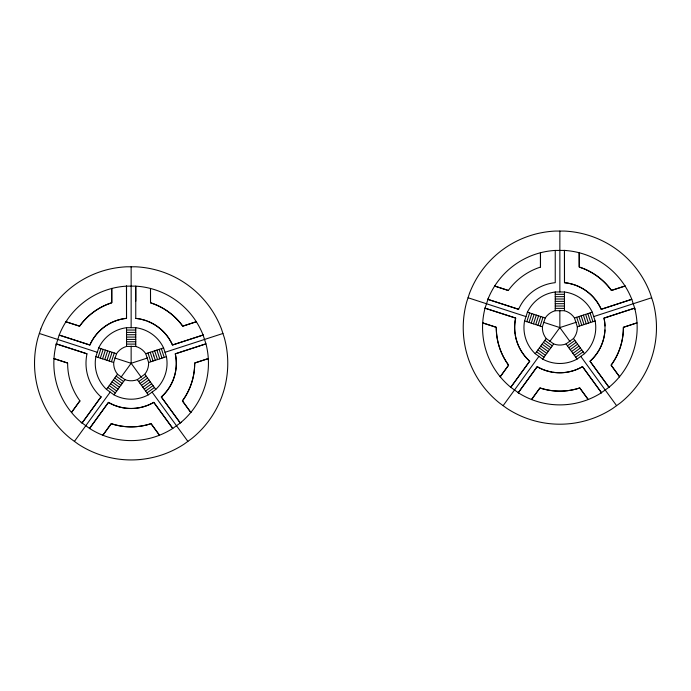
<?xml version="1.0" encoding="UTF-8"?>
<svg xmlns="http://www.w3.org/2000/svg" width="691" height="691" viewBox="0 0 691 691"><rect width="100%" height="100%" fill="white"/><g stroke="black" fill="none" stroke-linecap="round" stroke-linejoin="round"><path stroke-width="1.04" d="M56.031 345.051L59.184 335.075A77.297 77.297 0 0 1 126.539 286.143L135.756 286.143A77.297 77.297 0 0 1 203.111 335.075L205.953 343.842A77.297 77.297 0 0 1 180.23 423.022L172.776 428.437A77.297 77.297 0 0 1 89.519 428.437L81.106 422.227M95.859 356.686L98.709 347.918A35.906 35.906 0 0 1 126.539 327.698L135.756 327.698A35.906 35.906 0 0 1 163.586 347.918L166.436 356.686A35.906 35.906 0 0 1 155.803 389.404L148.349 394.82A35.906 35.906 0 0 1 113.946 394.82L106.492 389.404A35.906 35.906 0 0 1 95.859 356.686L113.678 362.473A17.482 17.482 0 0 0 117.505 374.246L124.959 379.661A17.482 17.482 0 0 0 137.328 379.661L144.79 374.246A17.482 17.482 0 0 0 148.608 362.473L145.758 353.714A17.482 17.482 0 0 0 135.756 346.441L126.539 346.441A17.482 17.482 0 0 0 116.529 353.714L113.678 362.473M98.087 357.411L100.929 348.644M100.316 358.128L103.158 349.37M102.544 358.854L105.386 350.095M104.773 359.579L107.615 350.821M107.001 360.305L109.843 351.538M112.072 352.263L109.221 361.03M111.45 361.747L114.291 352.989M519.287 393.378L510.77 387.305A77.297 77.297 0 0 1 485.047 308.126L488.356 298.201M524.564 320.961L527.414 312.202A35.906 35.906 0 0 1 555.244 291.982L564.461 291.982A35.906 35.906 0 0 1 592.291 312.202L595.141 320.961A35.906 35.906 0 0 1 584.508 353.68L577.054 359.095A35.906 35.906 0 0 1 542.651 359.095L535.197 353.68A35.906 35.906 0 0 1 524.564 320.961L542.392 326.757A17.482 17.482 0 0 0 546.21 338.521L553.672 343.937A17.482 17.482 0 0 0 566.041 343.937L573.495 338.521A17.482 17.482 0 0 0 577.322 326.757L574.471 317.99A17.482 17.482 0 0 0 564.461 310.717L555.244 310.717A17.482 17.482 0 0 0 545.242 317.99L542.392 326.757M526.792 321.686L529.634 312.928M529.021 322.412L531.863 313.654M531.249 323.138L534.091 314.37M533.478 323.863L536.32 315.096M535.706 324.58L538.548 315.822M537.935 325.306L540.777 316.547M540.163 326.031L543.005 317.273M71.484 412.492L79.888 400.875L71.501 412.475M101.085 396.988A45.148 45.148 0 0 1 87.006 353.809L56.334 343.842A77.297 77.297 0 0 0 82.065 423.022L100.972 396.893M89.519 428.601L108.427 402.464A45.148 45.148 0 0 0 153.765 402.378L172.776 428.437L153.817 402.343A45.148 45.148 0 0 1 108.478 402.343L89.519 428.437M102.821 435.356L111.234 423.738A63.512 63.512 0 0 0 151.035 423.661L159.483 435.226L151.035 423.661A63.512 63.512 0 0 1 111.242 423.618L102.812 435.226M518.224 392.877L537.132 366.748A45.148 45.148 0 0 0 551.936 372.129M531.534 399.64L539.939 388.014A63.512 63.512 0 0 0 579.749 387.945L588.188 399.502L579.749 387.945A63.512 63.512 0 0 1 539.956 387.901L531.517 399.502M82.065 423.022L101.024 396.928M106.492 389.404L117.505 374.246M74.412 441.385L110.215 392.108M120.994 377.269L131.143 363.302L131.143 346.044M113.946 394.82L124.959 379.661M535.205 353.688L546.21 338.521M503.126 405.669L538.928 356.392M549.708 341.553L559.857 327.586L559.857 310.319M542.651 359.095L553.672 343.937M181.18 422.227L180.23 423.022L161.271 396.928A45.148 45.148 0 0 0 175.281 353.809L205.953 343.842L175.298 353.87A45.148 45.148 0 0 1 161.374 397.014L179.746 422.201M138.71 381.553L146.164 376.137M140.092 383.453L147.537 378.029M141.465 385.345L148.919 379.929M142.847 387.236L150.292 381.821M151.674 383.721L144.22 389.137M145.594 391.028L153.048 385.613M146.976 392.929L154.421 387.504M567.423 345.837L574.869 340.421M568.797 347.728L576.251 342.313M570.179 349.629L577.624 344.204M571.552 351.52L579.006 346.105M572.934 353.412L580.38 347.996M574.307 355.312L581.753 349.896M575.681 357.204L583.135 351.788M600.427 393.378L608.935 387.305A77.297 77.297 0 0 0 634.666 308.126L631.816 299.358A77.297 77.297 0 0 0 564.461 250.427L555.244 250.427A77.297 77.297 0 0 0 487.889 299.358L518.57 309.326M196.408 321.661L182.778 326.117A63.512 63.512 0 0 0 150.526 302.779L150.5 288.441M203.197 334.954L172.543 344.973A45.148 45.148 0 0 0 147.338 321.116M208.328 358.577L194.698 363.034A63.512 63.512 0 0 1 182.355 400.875L190.785 412.475M625.122 285.944L611.483 290.401A63.512 63.512 0 0 0 579.239 267.063L579.205 252.751L579.239 267.063A63.512 63.512 0 0 1 611.405 290.488L625.053 286.057M630.892 299.566L601.256 309.257A45.148 45.148 0 0 0 564.521 282.679L564.461 250.427L565.704 250.505M634.969 309.335L634.666 308.126L604.012 318.145A45.148 45.148 0 0 1 605.005 325.988M196.339 321.773L182.7 326.204A63.512 63.512 0 0 0 150.5 302.813L150.5 288.467M145.758 353.714L163.586 347.918M203.111 335.075L172.43 345.042A45.148 45.148 0 0 0 135.756 318.396L135.756 286.143L135.781 301.19M114.723 357.973L131.143 363.302L147.563 357.973M165.011 352.298L222.934 333.477M148.608 362.473L166.436 356.686M208.302 358.586L194.655 363.017A63.512 63.512 0 0 1 182.467 400.918L190.923 412.51M574.471 317.99L592.291 312.202M631.816 299.358L601.144 309.326A45.148 45.148 0 0 0 564.461 282.671L564.461 250.427M543.437 322.248L559.857 327.586L576.277 322.248M593.716 316.582L651.648 297.761M577.322 326.757L595.141 320.961M634.666 308.126L603.994 318.093A45.148 45.148 0 0 1 589.976 361.212L608.935 387.305M555.244 294.323L564.461 294.314M555.244 296.664L564.461 296.664M555.244 299.004L564.461 299.004M555.244 301.354L564.461 301.345M555.244 303.695L564.461 303.686M555.244 306.035L564.461 306.027M555.244 308.376L564.461 308.376M126.539 330.039L135.747 330.039M126.539 332.38L135.747 332.38M126.539 334.729L135.747 334.72M126.539 337.07L135.747 337.061M126.539 339.411L135.747 339.411M126.539 341.751L135.747 341.751M126.539 344.092L135.747 344.092M487.889 299.358L518.587 309.266M484.892 308.169L515.59 318.076A45.148 45.148 0 0 0 515.045 333.822M482.577 322.913L496.224 327.327A63.512 63.512 0 0 0 508.602 365.159L500.215 376.759L508.602 365.159A63.512 63.512 0 0 1 496.345 327.292L482.698 322.861M56.187 343.893L86.876 353.801M53.863 358.638L67.519 363.043M527.414 312.202L545.242 317.99M468.066 297.761L525.989 316.582M485.047 308.126L515.719 318.093A45.148 45.148 0 0 0 529.729 361.212L510.77 387.305L529.677 361.177A45.148 45.148 0 0 1 515.192 334.798M98.701 347.927L116.529 353.714M39.352 333.477L97.284 352.298M53.993 358.586L67.632 363.017A63.512 63.512 0 0 0 80.001 400.97M544.836 340.421L552.29 345.837M543.463 342.321L550.917 347.728M542.081 344.213L549.535 349.62M548.162 351.52L540.707 346.105M539.326 348.005L546.788 353.412M537.952 349.896L545.406 355.312M536.579 351.797L544.033 357.204M116.131 376.146L123.585 381.553M114.749 378.037L122.203 383.445M113.376 379.929L120.83 385.345M111.994 381.829L119.448 387.236M110.62 383.721L118.075 389.137M109.247 385.621L116.701 391.028M115.319 392.92L107.865 387.513M619.628 376.785L611.172 365.194A63.512 63.512 0 0 0 623.403 327.318L637.042 322.861L623.368 327.292A63.512 63.512 0 0 1 611.069 365.15L619.499 376.759M609.091 387.349L590.079 361.298A45.148 45.148 0 0 0 599.304 349.75M601.481 392.721L582.478 366.662A45.148 45.148 0 0 1 537.183 366.627L518.224 392.721A77.297 77.297 0 0 0 601.481 392.721L582.522 366.627A45.148 45.148 0 0 1 552.912 372.294M573.495 338.521L584.508 353.68M559.857 327.586L570.006 341.553M580.785 356.392L616.588 405.669M566.041 343.937L577.063 359.095M144.79 374.246L155.803 389.404M131.143 363.302L141.292 377.269M152.072 392.108L187.874 441.385M137.328 379.661L148.349 394.82M590.062 312.928L592.921 321.686M587.842 313.645L590.693 322.412M585.614 314.37L588.464 323.129M583.385 315.096L586.236 323.854M581.157 315.822L584.007 324.58M578.928 316.547L581.779 325.306M576.7 317.264L579.55 326.031M161.357 348.644L164.208 357.402M159.129 349.37L161.979 358.128M156.9 350.095L159.751 358.854M154.672 350.812L157.522 359.57M153.868 355.917L155.294 360.296M152.443 351.538L153.868 355.917M150.215 352.263L153.065 361.022M147.986 352.989L150.837 361.747M540.414 252.647L540.44 266.994M126.444 286.014L126.505 318.266A45.148 45.148 0 0 0 89.873 344.99L59.184 335.075L89.856 345.042A45.148 45.148 0 0 1 126.539 318.396L126.539 286.143M111.709 288.363L111.735 302.71A63.512 63.512 0 0 0 79.577 326.169L65.947 321.773L79.577 326.169A63.512 63.512 0 0 1 111.795 302.813L111.795 288.467M564.461 291.982L564.461 310.717M559.857 231.07L559.857 291.982M555.244 250.427L555.244 282.671A45.148 45.148 0 0 0 518.535 309.404M555.244 291.982L555.244 310.717M540.5 252.751L540.5 267.089A63.512 63.512 0 0 0 508.231 290.583M135.756 327.698L135.756 346.441M131.143 266.795L131.143 327.698M126.539 327.698L126.539 346.441M604.979 329.952A45.148 45.148 0 0 1 599.779 348.877M135.816 318.396A45.148 45.148 0 0 1 138.753 318.793M139.729 318.966A45.148 45.148 0 0 1 146.414 320.771M40.778 329.097L37.936 337.864A96.619 96.619 0 0 0 70.689 438.673L78.143 444.097A96.619 96.619 0 0 0 184.143 444.097L191.597 438.673A96.619 96.619 0 0 0 224.359 337.864L221.509 329.097A96.619 96.619 0 0 0 135.756 266.795L126.539 266.795A96.619 96.619 0 0 0 40.778 329.097M469.491 293.381L466.641 302.14A96.619 96.619 0 0 0 499.403 402.957L506.857 408.372A96.619 96.619 0 0 0 612.857 408.372L620.311 402.957A96.619 96.619 0 0 0 653.064 302.14L650.222 293.381A96.619 96.619 0 0 0 564.461 231.07L555.244 231.07A96.619 96.619 0 0 0 469.491 293.381M508.282 290.453L494.635 286.039L508.3 290.488"/></g></svg>
